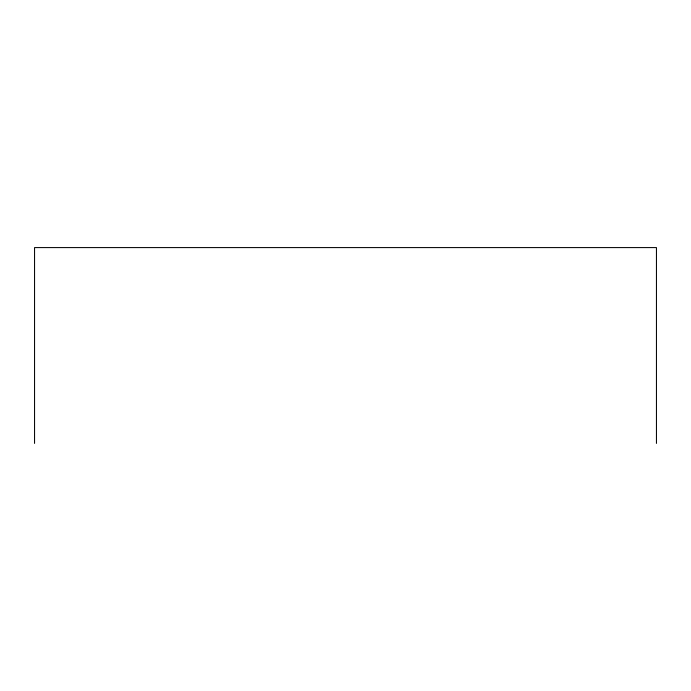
<?xml version="1.0" encoding="UTF-8"?>
<svg xmlns="http://www.w3.org/2000/svg" width="691" height="691" viewBox="0 0 691 691"><rect width="100%" height="100%" fill="white"/><g stroke="black" fill="none" stroke-linecap="round" stroke-linejoin="round"><path stroke-width="1.04" d="M656.45 443.415L656.45 247.585L34.55 247.585L34.55 443.415"/></g></svg>
